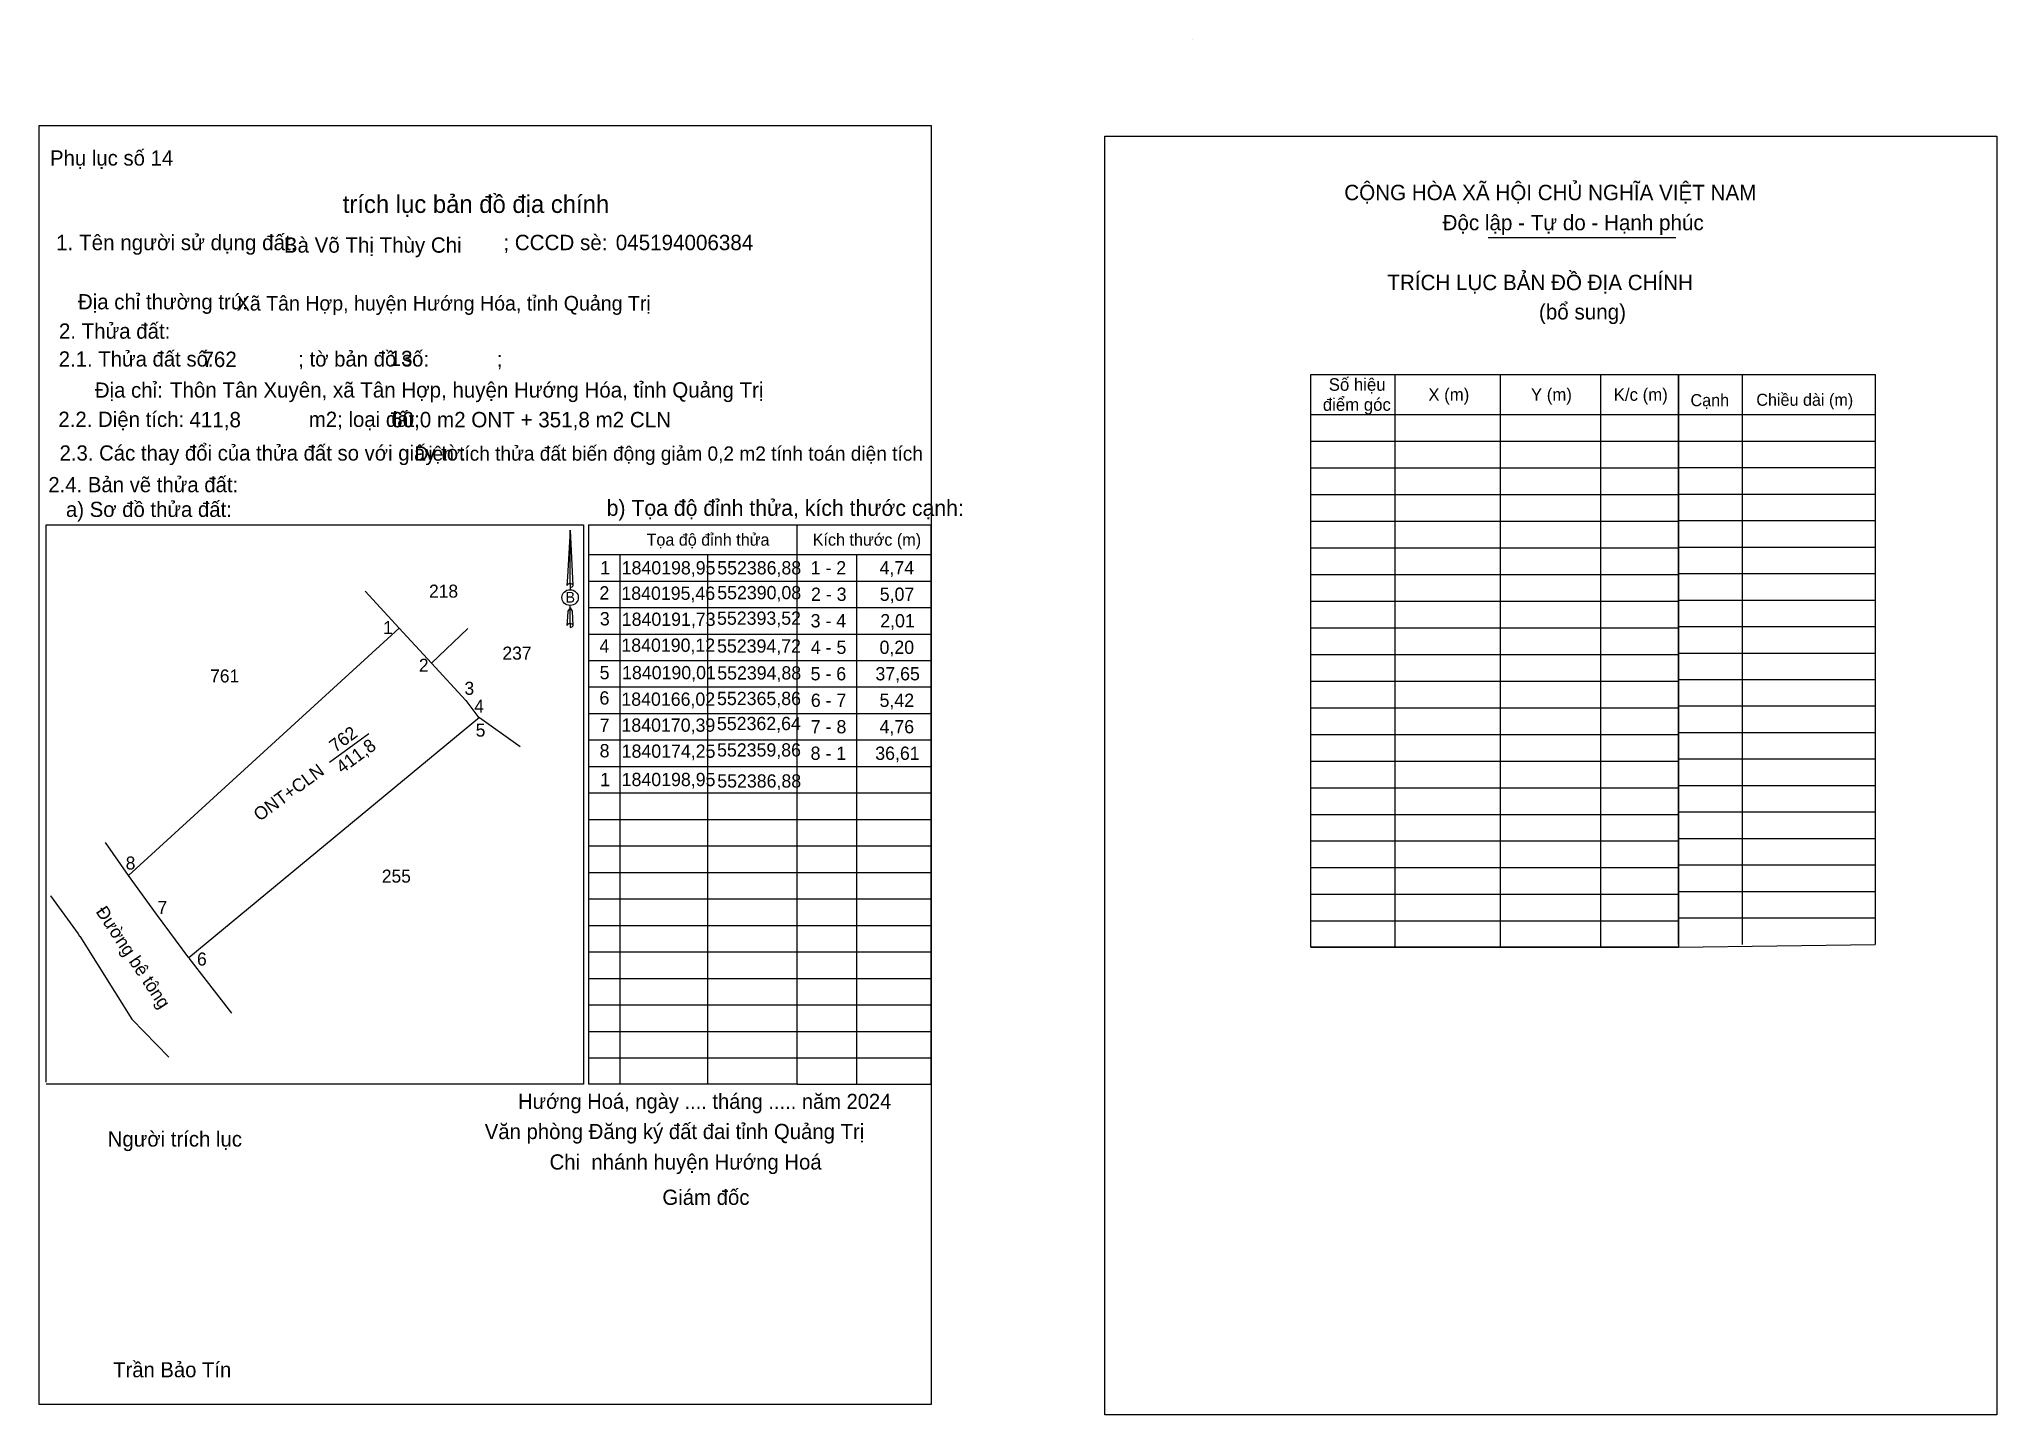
# Model space of a CAD drawing. Extents: x 552351 to 552546, y 1840120 to 1840258.
import ezdxf

# ---------------------------------------------------------------- set-up
doc = ezdxf.new("R2010")
doc.units = 0
for name, color, linetype in [('Level 1', 7, 'Continuous'), ('Level 10', 7, 'Continuous'), ('Level 13', 7, 'Continuous'), ('Level 27', 7, 'Continuous'), ('Level 3', 7, 'Continuous'), ('Level 36', 7, 'Continuous'), ('Level 40', 7, 'Continuous'), ('Level 42', 7, 'Continuous'), ('Level 5', 7, 'Continuous'), ('Level 52', 7, 'Continuous'), ('Level 53', 7, 'Continuous'), ('Level 6', 7, 'Continuous'), ('Level 63', 7, 'Continuous'), ('Level 9', 7, 'Continuous')]:
    doc.layers.add(name, color=color, linetype=linetype)

msp = doc.modelspace()

# ---------------------------------------------------------------- linework, layer by layer
at = {"layer": 'Level 1'}
for p, q in [((552466.05, 1840257.77), (552466.05, 1840257.77)), ((552495.57, 1840237.96), (552514.29, 1840237.96)), ((552520.93, 1840224.27), (552520.93, 1840167.36)), ((552514.58, 1840220.27), (552534.2, 1840220.27)), ((552514.58, 1840217.62), (552534.2, 1840217.62)), ((552514.58, 1840214.98), (552534.2, 1840214.98)), ((552514.58, 1840212.33), (552534.2, 1840212.33)), ((552426.59, 1840153.39), (552426.59, 1840209.25)), ((552426.59, 1840209.25), (552439.93, 1840209.25)), ((552439.93, 1840209.25), (552439.93, 1840153.39)), ((552514.58, 1840209.69), (552534.2, 1840209.69)), ((552514.58, 1840207.04), (552534.2, 1840207.04)), ((552405.83, 1840206.3), (552439.93, 1840206.3)), ((552432.52, 1840206.3), (552432.52, 1840153.39)), ((552405.76, 1840203.65), (552439.93, 1840203.65)), ((552514.58, 1840204.4), (552534.2, 1840204.4)), ((552405.76, 1840201.01), (552439.93, 1840201.01)), ((552514.58, 1840201.75), (552534.2, 1840201.75)), ((552514.58, 1840199.11), (552534.2, 1840199.11)), ((552405.76, 1840198.36), (552439.93, 1840198.36)), ((552405.76, 1840195.71), (552439.93, 1840195.71)), ((552514.58, 1840196.46), (552534.2, 1840196.46)), ((552514.58, 1840193.82), (552534.2, 1840193.82)), ((552405.76, 1840193.07), (552439.93, 1840193.07)), ((552405.76, 1840190.42), (552439.93, 1840190.42)), ((552514.58, 1840191.17), (552534.2, 1840191.17)), ((552405.76, 1840187.78), (552439.93, 1840187.78)), ((552514.58, 1840188.52), (552534.2, 1840188.52)), ((552514.58, 1840185.88), (552534.2, 1840185.88)), ((552405.76, 1840185.13), (552439.93, 1840185.13)), ((552405.76, 1840182.49), (552439.93, 1840182.49)), ((552514.58, 1840183.23), (552534.2, 1840183.23)), ((552405.76, 1840179.84), (552439.93, 1840179.84)), ((552514.58, 1840180.59), (552534.2, 1840180.59)), ((552514.58, 1840177.94), (552534.2, 1840177.94)), ((552405.76, 1840177.2), (552439.93, 1840177.2)), ((552405.76, 1840174.55), (552439.93, 1840174.55)), ((552514.58, 1840175.3), (552534.2, 1840175.3)), ((552405.76, 1840171.91), (552439.93, 1840171.91)), ((552514.58, 1840172.65), (552534.2, 1840172.65)), ((552514.58, 1840170.01), (552534.2, 1840170.01)), ((552405.76, 1840169.26), (552439.93, 1840169.26)), ((552405.76, 1840166.62), (552439.93, 1840166.62)), ((552514.58, 1840167.07), (552534.2, 1840167.36)), ((552405.76, 1840163.97), (552439.93, 1840163.97)), ((552405.76, 1840161.32), (552439.93, 1840161.32)), ((552405.76, 1840158.68), (552439.93, 1840158.68)), ((552405.76, 1840156.03), (552439.93, 1840156.03)), ((552426.59, 1840153.39), (552439.93, 1840153.39))]:
    msp.add_line(p, q, dxfattribs=at)
msp.add_lwpolyline([(552514.58, 1840167.36), (552514.58, 1840224.27), (552534.2, 1840224.27), (552534.2, 1840167.36)], dxfattribs=at)
at = {"layer": 'Level 10'}
for p, q in [((552359.86, 1840174.25), (552386.88, 1840198.95)), ((552386.88, 1840198.95), (552390.08, 1840195.46)), ((552390.08, 1840195.46), (552393.52, 1840191.73)), ((552393.52, 1840191.73), (552394.72, 1840190.12)), ((552394.88, 1840190.01), (552365.86, 1840166.02)), ((552394.72, 1840190.12), (552394.88, 1840190.01)), ((552362.64, 1840170.39), (552359.86, 1840174.25)), ((552365.86, 1840166.02), (552362.64, 1840170.39))]:
    msp.add_line(p, q, dxfattribs=at)
at = {"layer": 'Level 13'}
for points in [[(552350.94, 1840249.13), (552439.98, 1840249.13), (552439.98, 1840121.43), (552350.94, 1840121.43)], [(552457.31, 1840248.07), (552546.35, 1840248.07), (552546.35, 1840120.38), (552457.31, 1840120.38)]]:
    msp.add_lwpolyline(points, close=True, dxfattribs=at)
at = {"layer": 'Level 27'}
for p, q in [((552386.88, 1840198.95), (552383.49, 1840202.63)), ((552390.08, 1840195.46), (552393.72, 1840198.9)), ((552394.88, 1840190.01), (552398.96, 1840187.11)), ((552359.86, 1840174.25), (552357.57, 1840177.53))]:
    msp.add_line(p, q, dxfattribs=at)
at = {"layer": 'Level 3'}
for p, q in [((552466.05, 1840257.77), (552466.05, 1840257.77)), ((552351.62, 1840209.25), (552405.26, 1840209.25)), ((552351.62, 1840153.59), (552351.62, 1840209.25)), ((552405.26, 1840209.25), (552405.26, 1840153.39)), ((552405.76, 1840209.25), (552405.76, 1840153.39)), ((552405.76, 1840209.25), (552426.59, 1840209.25)), ((552408.91, 1840206.3), (552408.91, 1840153.39)), ((552417.66, 1840206.3), (552417.66, 1840153.39)), ((552405.26, 1840153.39), (552351.62, 1840153.39)), ((552426.59, 1840153.39), (552405.76, 1840153.39))]:
    msp.add_line(p, q, dxfattribs=at)
at = {"layer": 'Level 40'}
for p, q in [((552403.93, 1840208.74), (552403.67, 1840204.08)), ((552403.93, 1840208.74), (552404.21, 1840203.21)), ((552403.93, 1840208.74), (552404.21, 1840203.21)), ((552403.93, 1840203.4), (552403.93, 1840208.74)), ((552403.93, 1840208.74), (552404.21, 1840203.21)), ((552403.67, 1840204.08), (552403.61, 1840203.21)), ((552403.93, 1840203.4), (552403.93, 1840203.19)), ((552403.93, 1840203.19), (552403.93, 1840203.03)), ((552403.93, 1840203.03), (552403.93, 1840202.82)), ((552403.93, 1840203.03), (552403.93, 1840202.82)), ((552403.93, 1840203.03), (552403.93, 1840202.82)), ((552404.21, 1840203.21), (552404.21, 1840203.21)), ((552403.93, 1840200.97), (552403.69, 1840200.65)), ((552403.93, 1840200.97), (552403.93, 1840201.21)), ((552403.93, 1840200.97), (552403.93, 1840201.21)), ((552403.93, 1840200.97), (552403.93, 1840201.21)), ((552403.93, 1840200.97), (552404.15, 1840200.65)), ((552403.93, 1840200.97), (552404.15, 1840200.65)), ((552403.93, 1840200.97), (552404.15, 1840200.65)), ((552403.93, 1840199.41), (552403.93, 1840200.97)), ((552403.67, 1840200.09), (552403.61, 1840199.22)), ((552403.69, 1840200.65), (552403.67, 1840200.09)), ((552403.93, 1840199.41), (552403.93, 1840199.19)), ((552403.93, 1840199.19), (552403.93, 1840199.03)), ((552404.15, 1840200.65), (552404.21, 1840199.22)), ((552404.15, 1840200.65), (552404.21, 1840199.22)), ((552404.15, 1840200.65), (552404.21, 1840199.22)), ((552404.21, 1840199.22), (552404.21, 1840199.22))]:
    msp.add_line(p, q, dxfattribs=at)
for centre, start_param, end_param in [((552403.93, 1840203.2), 1.570796, 3.074452), ((552403.93, 1840203.2), 0.067141, 1.570796), ((552403.93, 1840203.2), 4.712389, 6.283185), ((552403.93, 1840199.21), 2.491069, 3.074278), ((552403.93, 1840199.21), 1.570796, 2.491069), ((552403.93, 1840199.21), 0.067141, 1.570796), ((552403.93, 1840199.21), 4.712389, 6.283185)]:
    msp.add_ellipse(centre, major_axis=(0.301, 0), ratio=0.614131, start_param=start_param, end_param=end_param, dxfattribs=at)
msp.add_ellipse((552403.93, 1840202), major_axis=(0.822, 0), ratio=0.952727, dxfattribs=at)
at = {"layer": 'Level 5'}
msp.add_line((552365.88, 1840166), (552370.14, 1840160.51), dxfattribs=at)
for points in [[(552352.06, 1840172.22), (552352.07, 1840172.22), (552354.83, 1840168.43), (552354.97, 1840168.19)], [(552354.97, 1840168.19), (552354.98, 1840168.19), (552360.19, 1840159.88), (552363.87, 1840156.09)]]:
    msp.add_lwpolyline(points, dxfattribs=at)
at = {"layer": 'Level 53'}
for p, q in [((552350.93, 1840249.13), (552350.93, 1840249.13)), ((552439.97, 1840121.44), (552439.97, 1840121.44))]:
    msp.add_line(p, q, dxfattribs=at)
at = {"layer": 'Level 63'}
for p, q in [((552486.26, 1840224.27), (552486.26, 1840167.07)), ((552496.77, 1840224.27), (552496.77, 1840167.07)), ((552506.77, 1840224.27), (552506.77, 1840167.07)), ((552477.86, 1840220.27), (552514.58, 1840220.27)), ((552477.86, 1840217.61), (552514.58, 1840217.61)), ((552477.86, 1840214.95), (552514.58, 1840214.95)), ((552477.86, 1840212.29), (552514.58, 1840212.29)), ((552477.86, 1840209.62), (552514.58, 1840209.62)), ((552477.86, 1840206.96), (552514.58, 1840206.96)), ((552477.86, 1840204.3), (552514.58, 1840204.3)), ((552477.86, 1840201.64), (552514.58, 1840201.64)), ((552477.86, 1840198.98), (552514.58, 1840198.98)), ((552477.86, 1840196.32), (552514.58, 1840196.32)), ((552477.86, 1840193.66), (552514.58, 1840193.66)), ((552477.86, 1840191), (552514.58, 1840191)), ((552477.86, 1840188.33), (552514.58, 1840188.33)), ((552477.86, 1840185.67), (552514.58, 1840185.67)), ((552477.86, 1840183.01), (552514.58, 1840183.01)), ((552477.86, 1840180.35), (552514.58, 1840180.35)), ((552477.86, 1840177.69), (552514.58, 1840177.69)), ((552477.86, 1840175.03), (552514.58, 1840175.03)), ((552477.86, 1840172.37), (552514.58, 1840172.37)), ((552477.86, 1840169.72), (552514.58, 1840169.72)), ((552477.86, 1840167.07), (552514.58, 1840167.07))]:
    msp.add_line(p, q, dxfattribs=at)
msp.add_lwpolyline([(552477.86, 1840224.27), (552514.58, 1840224.27), (552514.58, 1840167.07), (552477.86, 1840167.07)], close=True, dxfattribs=at)
at = {"layer": 'Level 9'}
msp.add_line((552379.91, 1840185.55), (552383.83, 1840188.43), dxfattribs=at)

# ---------------------------------------------------------------- texts
at = {"layer": 'Level 1'}
for s, height, p in [('Phụ lục số 14', 1.5168, (552352.02, 1840245.14)), ('CỘNG HÒA XÃ HỘI CHỦ NGHĨA VIỆT NAM', 1.5379, (552481.21, 1840241.68)), ('Độc lập - Tự do - Hạnh phúc', 1.5379, (552491.02, 1840238.68)), ('1. Tên người sử dụng đất:', 1.5375, (552352.63, 1840236.69)), ('Bà Võ Thị Thùy Chi', 1.5308, (552375.36, 1840236.44)), ('; CCCD sè:', 1.537, (552397.27, 1840236.69)), ('045194006384', 1.5375, (552408.49, 1840236.69)), ('TRÍCH LỤC BẢN ĐỒ ĐỊA CHÍNH', 1.5379, (552485.51, 1840232.7)), ('Địa chỉ thường trú:', 1.5221, (552354.81, 1840230.78)), ('(bổ sung)', 1.538, (552500.64, 1840229.77)), ('2. Thửa đất:', 1.5254, (552352.91, 1840227.85)), ('2.1. Thửa đất số:               ; tờ bản đồ số:            ;', 1.5168, (552352.89, 1840225.07)), ('Địa chỉ:', 1.517, (552356.5, 1840221.96)), ('Chiều dài (m)', 1.2047, (552522.34, 1840221.15)), ('2.2. Diện tích:                      m2; loại đất:                                   ', 1.5221, (552352.85, 1840219.04)), ('Cạnh', 1.205, (552515.77, 1840221.11)), ('2.3. Các thay đổi của thửa đất so với giấy tờ:', 1.5168, (552352.97, 1840215.68)), ('2.4. Bản vẽ thửa đất: ', 1.5168, (552351.85, 1840212.52)), ('a) Sơ đồ thửa đất: ', 1.5168, (552353.61, 1840210.05)), ('Tọa độ đỉnh thửa', 1.2047, (552411.56, 1840207.18)), ('Kích thước (m)', 1.2047, (552428.15, 1840207.18)), ('Hướng Hoá, ngày .... tháng ..... năm 2024', 1.5012, (552398.74, 1840150.94)), ('Người trích lục', 1.5168, (552357.78, 1840147.17)), ('Văn phòng Đăng ký đất đai tỉnh Quảng Trị', 1.5168, (552395.41, 1840147.92)), (' Chi  nhánh huyện Hướng Hoá', 1.5168, (552401.32, 1840144.88)), (' Giám đốc', 1.519, (552412.58, 1840141.35)), (' Trần Bảo Tín', 1.5105, (552357.76, 1840124.13))]:
    msp.add_text(s, height=height, dxfattribs=at).set_placement(p)
at = {"layer": 'Level 10'}
msp.add_text('b) Tọa độ đỉnh thửa, kích thước cạnh:', height=1.5834, dxfattribs=at).set_placement((552407.58, 1840210.16))
at = {"layer": 'Level 13'}
for s, p in [('762', (552380.5, 1840186.48)), ('411,8', (552381.18, 1840184.37)), ('ONT+CLN', (552372.94, 1840179.6))]:
    msp.add_text(s, height=1.3, rotation=36.3722, dxfattribs=at).set_placement(p)
at = {"layer": 'Level 36'}
for s, p in [('218', (552389.85, 1840201.99)), ('237', (552397.18, 1840195.8)), ('761', (552368, 1840193.52)), ('255', (552385.14, 1840173.53))]:
    msp.add_text(s, height=1.3, dxfattribs=at).set_placement(p)
at = {"layer": 'Level 40'}
msp.add_text('B', height=1.08, dxfattribs=at).set_placement((552403.46, 1840201.49))
at = {"layer": 'Level 42'}
msp.add_text(' trích lục bản đồ địa chính', height=1.7795, dxfattribs=at).set_placement((552380.58, 1840240.41))
at = {"layer": 'Level 5'}
msp.add_text('Đường bê tông', height=1.3, rotation=303.5405, dxfattribs=at).set_placement((552356.53, 1840170.64))
at = {"layer": 'Level 52'}
for s, height, p in [('1', 1.33, (552406.93, 1840204.31)), ('1840198,95', 1.325, (552409.08, 1840204.31)), ('552386,88', 1.325, (552418.62, 1840204.31)), ('1 - 2', 1.325, (552427.94, 1840204.31)), ('4,74', 1.325, (552434.82, 1840204.31)), ('2', 1.33, (552406.86, 1840201.8)), ('1840195,46', 1.325, (552409.05, 1840201.77)), ('552390,08', 1.325, (552418.62, 1840201.83)), ('2 - 3', 1.325, (552427.98, 1840201.67)), ('5,07', 1.325, (552434.84, 1840201.67)), ('3', 1.33, (552406.9, 1840199.22)), ('1840191,73', 1.325, (552409.09, 1840199.17)), ('552393,52', 1.325, (552418.6, 1840199.28)), ('3 - 4', 1.325, (552427.94, 1840199.02)), ('2,01', 1.325, (552434.89, 1840199.02)), ('4', 1.33, (552406.86, 1840196.5)), ('1840190,12', 1.325, (552409.05, 1840196.58)), ('552394,72', 1.325, (552418.6, 1840196.5)), ('4 - 5', 1.325, (552427.96, 1840196.37)), ('0,20', 1.325, (552434.82, 1840196.37)), ('5', 1.33, (552406.88, 1840193.84)), ('1840190,01', 1.325, (552409.12, 1840193.84)), ('552394,88', 1.325, (552418.62, 1840193.81)), ('5 - 6', 1.325, (552427.94, 1840193.73)), ('37,65', 1.325, (552434.41, 1840193.73)), ('6', 1.33, (552406.86, 1840191.31)), ('1840166,02', 1.325, (552409.05, 1840191.19)), ('552365,86', 1.325, (552418.6, 1840191.26)), ('6 - 7', 1.325, (552427.96, 1840191.08)), ('5,42', 1.325, (552434.82, 1840191.08)), ('7', 1.33, (552406.88, 1840188.59)), ('1840170,39', 1.325, (552409.06, 1840188.6)), ('552362,64', 1.325, (552418.59, 1840188.76)), ('7 - 8', 1.325, (552427.96, 1840188.44)), ('4,76', 1.325, (552434.82, 1840188.44)), ('8', 1.33, (552406.88, 1840186.04)), ('1840174,25', 1.325, (552409.08, 1840186)), ('552359,86', 1.325, (552418.6, 1840186.12)), ('8 - 1', 1.325, (552427.94, 1840185.79)), ('36,61', 1.325, (552434.39, 1840185.79)), ('1', 1.33, (552406.93, 1840183.16)), ('1840198,95', 1.325, (552409.08, 1840183.17)), ('552386,88', 1.325, (552418.62, 1840183.02))]:
    msp.add_text(s, height=height, dxfattribs=at).set_placement(p)
at = {"layer": 'Level 6'}
for s, height, p in [('Xã Tân Hợp, huyện Hướng Hóa, tỉnh Quảng Trị', 1.4606, (552370.66, 1840230.66)), ('762', 1.537, (552367.23, 1840225.02)), ('13', 1.537, (552385.92, 1840225.11)), ('Thôn Tân Xuyên, xã Tân Hợp, huyện Hướng Hóa, tỉnh Quảng Trị', 1.5308, (552363.99, 1840221.97)), ('411,8', 1.537, (552365.93, 1840219)), ('60,0 m2 ONT + 351,8 m2 CLN', 1.5375, (552386.07, 1840219)), ('Diện tích thửa đất biến động giảm 0,2 m2 tính toán diện tích', 1.4252, (552388.4, 1840215.67))]:
    msp.add_text(s, height=height, dxfattribs=at).set_placement(p)
at = {"layer": 'Level 63'}
for s, p in [('Số hiệu', (552479.66, 1840222.65)), ('X (m)', (552489.6, 1840221.65)), ('Y (m)', (552499.84, 1840221.65)), ('K/c (m)', (552508.11, 1840221.65)), ('điểm góc', (552479.07, 1840220.65))]:
    msp.add_text(s, height=1.251, dxfattribs=at).set_placement(p)
at = {"layer": 'Level 9'}
for s, p in [('1', (552385.27, 1840198.35)), ('2', (552388.84, 1840194.59)), ('3', (552393.39, 1840192.29)), ('4', (552394.36, 1840190.5)), ('5', (552394.51, 1840188.11)), ('8', (552359.57, 1840174.84)), ('7', (552362.75, 1840170.41)), ('6', (552366.69, 1840165.25))]:
    msp.add_text(s, height=1.3, dxfattribs=at).set_placement(p)

doc.saveas('drawing.dxf')
